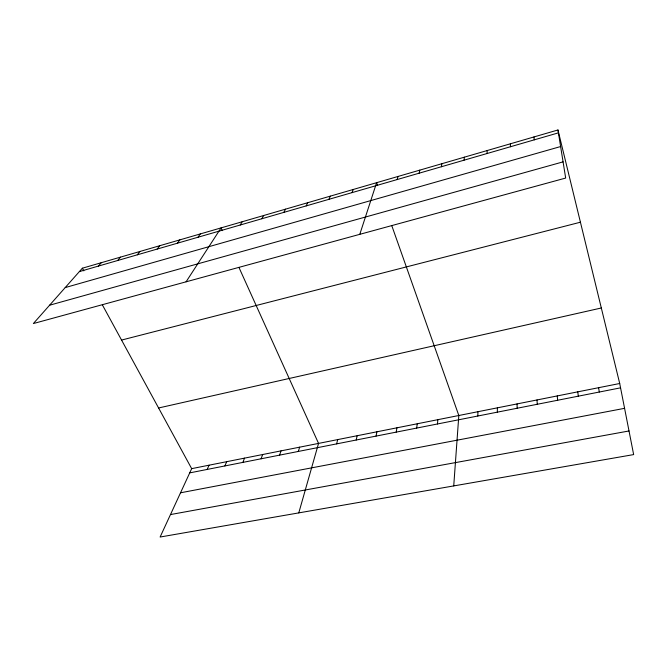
<?xml version="1.0" encoding="UTF-8"?>
<svg xmlns="http://www.w3.org/2000/svg" width="667" height="667" viewBox="0 0 667 667"><rect width="100%" height="100%" fill="white"/><g stroke="black" fill="none" stroke-linecap="round" stroke-linejoin="round"><path stroke-width="1" d="M497.332 412.164L497.382 407.829M477.789 416.025L477.972 411.697M487.052 153.527L487.185 150.542M453.735 485.909L458.821 415.508L391.846 225.83M437.427 423.987L437.886 419.668M464.032 160.188L464.357 157.179M416.667 428.089L417.259 423.77M441.387 166.75L441.896 163.707M396.206 432.124L396.932 427.814M376.055 436.101L376.905 431.799M419.109 173.203L419.793 170.135M356.195 440.028L357.17 435.726M336.618 443.888L337.719 439.595M397.182 179.548L398.032 176.455M298.783 512.89L318.551 443.405L239.019 267.584M298.316 451.451L299.65 447.165M359.788 234.334L376.613 182.683L377.622 185.526M279.573 455.152L281.024 450.875M261.097 458.796L262.648 454.527M352.051 192.621L353.252 189.478M242.871 462.398L244.531 458.129M224.904 465.941L226.672 461.689M328.914 199.325L330.282 196.148M207.187 469.443L209.054 465.191M102.393 304.919L191.671 468.651L160.113 537.027L633.65 454.594L619.71 383.5L557.962 129.973L82.366 268.209L33.35 323.562L565.674 178.056L557.962 129.973M306.17 205.911L307.695 202.718M283.808 212.389L285.493 209.171M261.823 218.751L263.665 215.516M240.203 225.021L242.188 221.752M186.068 281.824L221.069 227.897L222.303 230.632M198.024 237.235L200.292 233.934M177.447 243.197L179.848 239.878M157.195 249.058L159.73 245.723M137.277 254.827L139.928 251.476M117.667 260.505L120.444 257.145M98.366 266.1L101.259 262.723M79.365 271.602L558.421 132.85M65.208 287.585L560.622 146.548M49.6 305.211L563.073 161.864M121.561 340.07L580.432 222.211M158.588 407.979L601.326 307.987M191.671 468.651L619.71 383.5M189.711 472.886L620.56 387.835M180.524 492.796L624.579 408.329M170.477 514.565L629.023 430.965M82.366 268.209L83.817 270.86M598.599 387.694L599.291 392.038M577.78 391.837L578.314 396.173M557.253 395.923L557.637 400.258M533.984 136.943L534.234 139.853M537.018 399.95L537.252 404.285M517.067 403.919L517.158 408.246M510.388 143.797L510.447 146.748"/></g></svg>
